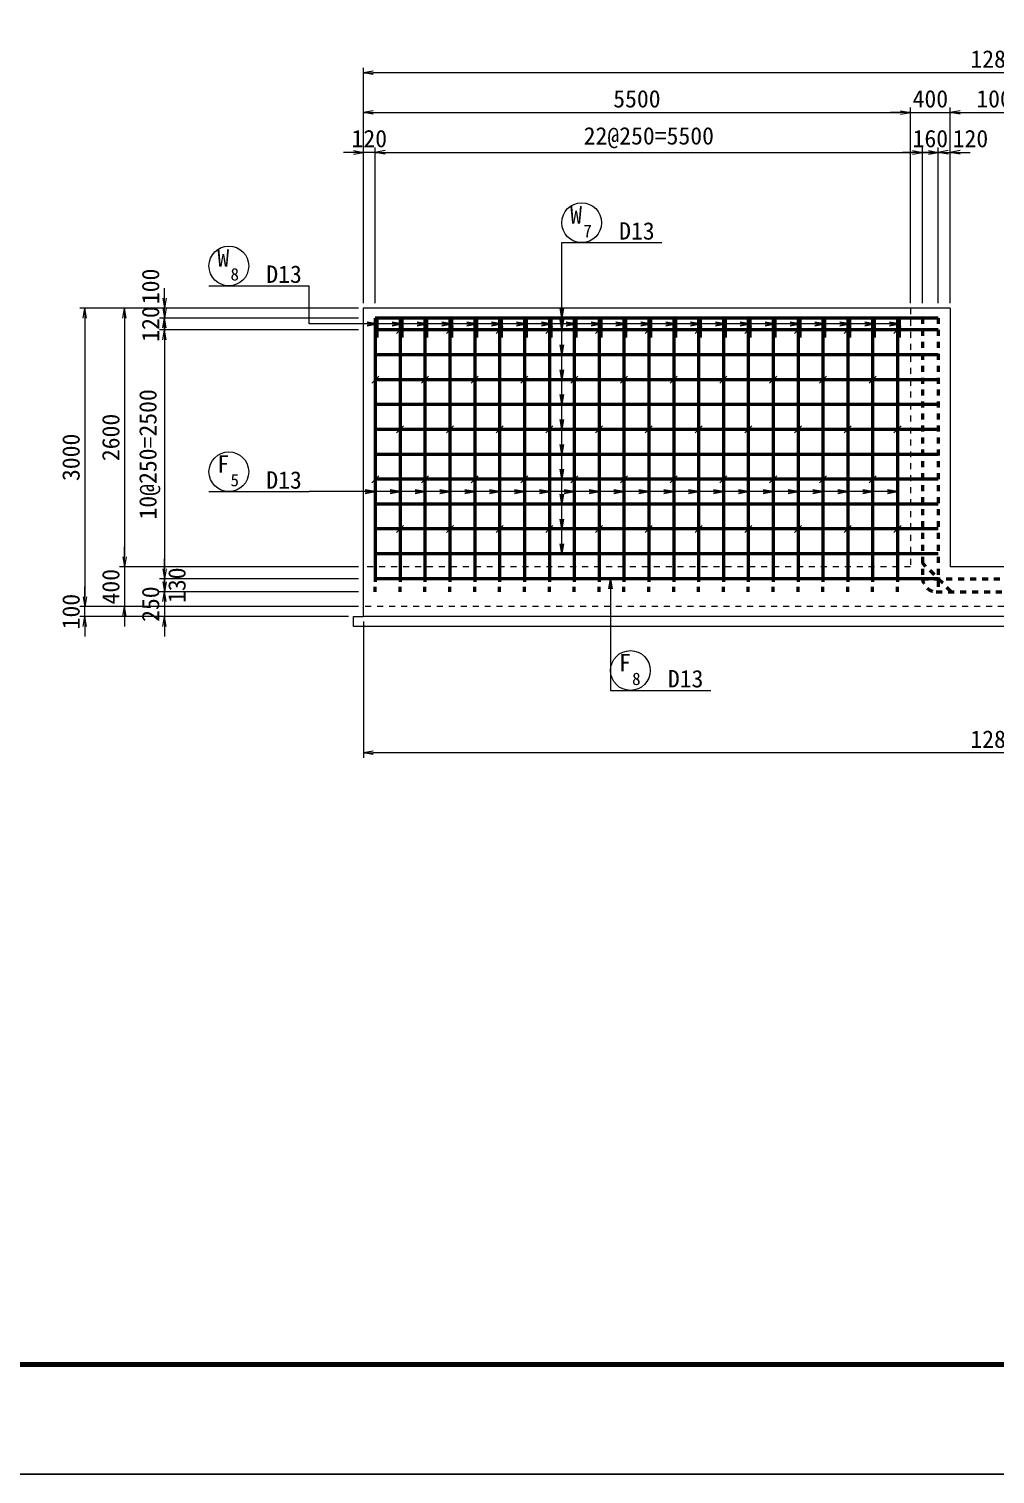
# Model space of a CAD drawing. Header units: millimetres. Extents: x 222124 to 348274, y -62968 to -33268.
# Drawn here: x 279013 to 288726, y -62968 to -48446 of the extents above; entities that cross this region are included whole.
import ezdxf
from ezdxf.enums import TextEntityAlignment as Align

# ---------------------------------------------------------------- set-up
doc = ezdxf.new("R2010")
doc.units = ezdxf.units.MM
doc.header["$LTSCALE"] = 50
doc.header["$PDSIZE"] = 300
doc.linetypes.add('DASHED2', pattern=[0.375, 0.25, -0.125])
doc.linetypes.add('SXF_跳び破線', pattern=[12, 6, -6])
doc.layers.get('Defpoints').update_dxf_attribs({"color": 191})
for name, color, linetype, lineweight in [('D-BGD', 7, 'Continuous', 13), ('D-STR', 1, 'Continuous', 50), ('D-STR-DIM', 7, 'Continuous', 13), ('D-STR-HTXT', 7, 'Continuous', 13), ('D-STR-STR5', 7, 'Continuous', 25), ('D-STR-TXT', 7, 'Continuous', 13), ('D-TTL', 2, 'Continuous', 140)]:
    doc.layers.add(name, color=color, linetype=linetype, lineweight=lineweight)
doc.styles.add('YOKO_GOTHIC', font='MS Gothic.ttf')
doc.dimstyles.new('S50', dxfattribs={"dimscale": 50, "dimtxt": 3.5, "dimasz": 2, "dimexe": 1, "dimexo": 1, "dimgap": 1, "dimtad": 1, "dimdec": 0, "dimzin": 1, "dimdsep": 46, "dimtxsty": 'YOKO_GOTHIC', "dimblk": 'OPEN', "dimcen": 0, "dimclrd": 256, "dimclre": 256, "dimclrt": 256, "dimaunit": 1, "dimadec": 3, "dimazin": 0, "dimtfac": 1, "dimtdec": 0, "dimtix": 1, "dimtmove": 2, "dimatfit": 3, "dimldrblk": 'OPEN', "dimfxl": 1, "dimlwd": -1, "dimlwe": -1, "dimarcsym": 0})

# ---------------------------------------------------------------- blocks, each defined once
blk = doc.blocks.new('_Open')
at = {"color": 0, "linetype": 'ByBlock', "lineweight": -2}
for p, q in [((-1, 0.17), (0, 0)), ((-1, -0.17), (0, 0)), ((0, 0), (-1, 0))]:
    blk.add_line(p, q, dxfattribs=at)
blk = doc.blocks.new('*D1569')
at = {"layer": 'D-STR-DIM', "ltscale": 1500, "transparency": 16777216}
for p, q in [((282325, -51251), (279525, -51251)), ((279575, -51351), (279575, -54151)), ((282325, -54251), (279525, -54251))]:
    blk.add_line(p, q, dxfattribs=at)
at = {"layer": 'Defpoints', "color": 0, "ltscale": 1500, "transparency": 16777216}
for p in [(282375, -51251), (279575, -54251), (282375, -54251)]:
    blk.add_point(p, dxfattribs=at)
at = {"layer": 'D-STR-DIM', "ltscale": 1500, "transparency": 16777216, "xscale": 100, "yscale": 100, "zscale": 100}
for p, rotation in [((279575, -51251), 90), ((279575, -54251), 270)]:
    blk.add_blockref('_Open', p, dxfattribs=dict(at, rotation=rotation))
at = {"layer": 'D-STR-DIM', "ltscale": 1500, "transparency": 16777216, "insert": (279437, -52751), "char_height": 175, "attachment_point": 5, "rotation": 90, "style": 'YOKO_GOTHIC'}
blk.add_mtext('3000', dxfattribs=at)
blk = doc.blocks.new('*D1570')
at = {"layer": 'D-STR-DIM', "ltscale": 1500, "transparency": 16777216}
for p, q in [((282325, -51251), (279925, -51251)), ((279975, -51351), (279975, -53751)), ((282325, -53851), (279925, -53851))]:
    blk.add_line(p, q, dxfattribs=at)
at = {"layer": 'Defpoints', "color": 0, "ltscale": 1500, "transparency": 16777216}
for p in [(282375, -51251), (279975, -53851), (282375, -53851)]:
    blk.add_point(p, dxfattribs=at)
at = {"layer": 'D-STR-DIM', "ltscale": 1500, "transparency": 16777216, "xscale": 100, "yscale": 100, "zscale": 100}
for p, rotation in [((279975, -51251), 90), ((279975, -53851), 270)]:
    blk.add_blockref('_Open', p, dxfattribs=dict(at, rotation=rotation))
at = {"layer": 'D-STR-DIM', "ltscale": 1500, "transparency": 16777216, "insert": (279837, -52551), "char_height": 175, "attachment_point": 5, "rotation": 90, "style": 'YOKO_GOTHIC'}
blk.add_mtext('2600', dxfattribs=at)
blk = doc.blocks.new('*D1571')
at = {"layer": 'D-STR-DIM', "ltscale": 1500, "transparency": 16777216}
for p, q in [((279975, -53751), (279975, -53651)), ((282325, -53851), (279925, -53851)), ((279975, -53851), (279975, -54251)), ((282325, -54251), (279925, -54251)), ((279975, -54351), (279975, -54451))]:
    blk.add_line(p, q, dxfattribs=at)
at = {"layer": 'Defpoints', "color": 0, "ltscale": 1500, "transparency": 16777216}
for p in [(282375, -53851), (279975, -54251), (282375, -54251)]:
    blk.add_point(p, dxfattribs=at)
at = {"layer": 'D-STR-DIM', "ltscale": 1500, "transparency": 16777216, "xscale": 100, "yscale": 100, "zscale": 100}
for p, rotation in [((279975, -53851), 270), ((279975, -54251), 90)]:
    blk.add_blockref('_Open', p, dxfattribs=dict(at, rotation=rotation))
at = {"layer": 'D-STR-DIM', "ltscale": 1500, "transparency": 16777216, "insert": (279837, -54051), "char_height": 175, "attachment_point": 5, "rotation": 90, "style": 'YOKO_GOTHIC'}
blk.add_mtext('400', dxfattribs=at)
blk = doc.blocks.new('*D1572')
at = {"layer": 'D-STR-DIM', "ltscale": 1500, "transparency": 16777216}
for p, q in [((282325, -51471), (280325, -51471)), ((280375, -51571), (280375, -53871)), ((282325, -53971), (280325, -53971))]:
    blk.add_line(p, q, dxfattribs=at)
at = {"layer": 'Defpoints', "color": 0, "ltscale": 1500, "transparency": 16777216}
for p in [(282375, -51471), (280375, -53971), (282375, -53971)]:
    blk.add_point(p, dxfattribs=at)
at = {"layer": 'D-STR-DIM', "ltscale": 1500, "transparency": 16777216, "xscale": 100, "yscale": 100, "zscale": 100}
for p, rotation in [((280375, -51471), 90), ((280375, -53971), 270)]:
    blk.add_blockref('_Open', p, dxfattribs=dict(at, rotation=rotation))
at = {"layer": 'D-STR-DIM', "ltscale": 1500, "transparency": 16777216, "insert": (280228, -52721), "char_height": 175, "attachment_point": 5, "rotation": 90, "style": 'YOKO_GOTHIC'}
blk.add_mtext('10@250=2500', dxfattribs=at)
blk = doc.blocks.new('*D1573')
at = {"layer": 'D-STR-DIM', "ltscale": 1500, "transparency": 16777216}
for p, q in [((280375, -53871), (280375, -53771)), ((282325, -53971), (280325, -53971)), ((280375, -53971), (280375, -54101)), ((282325, -54101), (280325, -54101)), ((280375, -54201), (280375, -54301))]:
    blk.add_line(p, q, dxfattribs=at)
at = {"layer": 'Defpoints', "color": 0, "ltscale": 1500, "transparency": 16777216}
for p in [(282375, -53971), (280375, -54101), (282375, -54101)]:
    blk.add_point(p, dxfattribs=at)
at = {"layer": 'D-STR-DIM', "ltscale": 1500, "transparency": 16777216, "xscale": 100, "yscale": 100, "zscale": 100}
for p, rotation in [((280375, -53971), 270), ((280375, -54101), 90)]:
    blk.add_blockref('_Open', p, dxfattribs=dict(at, rotation=rotation))
at = {"layer": 'D-STR-DIM', "ltscale": 1500, "transparency": 16777216, "insert": (280502, -54036), "char_height": 175, "attachment_point": 5, "rotation": 90, "style": 'YOKO_GOTHIC'}
blk.add_mtext('130', dxfattribs=at)
blk = doc.blocks.new('*D1574')
at = {"layer": 'D-STR-DIM', "ltscale": 1500, "transparency": 16777216}
for p, q in [((280375, -54001), (280375, -53901)), ((282325, -54101), (280325, -54101)), ((280375, -54101), (280375, -54351)), ((282225, -54351), (280325, -54351)), ((280375, -54451), (280375, -54551))]:
    blk.add_line(p, q, dxfattribs=at)
at = {"layer": 'Defpoints', "color": 0, "ltscale": 1500, "transparency": 16777216}
for p in [(282375, -54101), (280375, -54351), (282275, -54351)]:
    blk.add_point(p, dxfattribs=at)
at = {"layer": 'D-STR-DIM', "ltscale": 1500, "transparency": 16777216, "xscale": 100, "yscale": 100, "zscale": 100}
for p, rotation in [((280375, -54101), 270), ((280375, -54351), 90)]:
    blk.add_blockref('_Open', p, dxfattribs=dict(at, rotation=rotation))
at = {"layer": 'D-STR-DIM', "ltscale": 1500, "transparency": 16777216, "insert": (280237, -54226), "char_height": 175, "attachment_point": 5, "rotation": 90, "style": 'YOKO_GOTHIC'}
blk.add_mtext('250', dxfattribs=at)
blk = doc.blocks.new('*D1575')
at = {"layer": 'D-STR-DIM', "ltscale": 1500, "transparency": 16777216}
for p, q in [((280375, -51151), (280375, -51051)), ((282325, -51251), (280325, -51251)), ((280375, -51351), (280375, -51251)), ((282325, -51351), (280325, -51351)), ((280375, -51451), (280375, -51551))]:
    blk.add_line(p, q, dxfattribs=at)
at = {"layer": 'Defpoints', "color": 0, "ltscale": 1500, "transparency": 16777216}
for p in [(280375, -51251), (282375, -51251), (282375, -51351)]:
    blk.add_point(p, dxfattribs=at)
at = {"layer": 'D-STR-DIM', "ltscale": 1500, "transparency": 16777216, "xscale": 100, "yscale": 100, "zscale": 100}
for p, rotation in [((280375, -51251), 270), ((280375, -51351), 90)]:
    blk.add_blockref('_Open', p, dxfattribs=dict(at, rotation=rotation))
at = {"layer": 'D-STR-DIM', "ltscale": 1500, "transparency": 16777216, "insert": (280237, -51033), "char_height": 175, "attachment_point": 5, "rotation": 90, "style": 'YOKO_GOTHIC'}
blk.add_mtext('100', dxfattribs=at)
blk = doc.blocks.new('*D1576')
at = {"layer": 'D-STR-DIM', "ltscale": 1500, "transparency": 16777216}
for p, q in [((279575, -54151), (279575, -54051)), ((282325, -54251), (279525, -54251)), ((279575, -54351), (279575, -54251)), ((282225, -54351), (279525, -54351)), ((279575, -54451), (279575, -54551))]:
    blk.add_line(p, q, dxfattribs=at)
at = {"layer": 'Defpoints', "color": 0, "ltscale": 1500, "transparency": 16777216}
for p in [(279575, -54251), (282375, -54251), (282275, -54351)]:
    blk.add_point(p, dxfattribs=at)
at = {"layer": 'D-STR-DIM', "ltscale": 1500, "transparency": 16777216, "xscale": 100, "yscale": 100, "zscale": 100}
for p, rotation in [((279575, -54251), 270), ((279575, -54351), 90)]:
    blk.add_blockref('_Open', p, dxfattribs=dict(at, rotation=rotation))
at = {"layer": 'D-STR-DIM', "ltscale": 1500, "transparency": 16777216, "insert": (279437, -54301), "char_height": 175, "attachment_point": 5, "rotation": 90, "style": 'YOKO_GOTHIC'}
blk.add_mtext('100', dxfattribs=at)
blk = doc.blocks.new('*D1577')
at = {"layer": 'D-STR-DIM', "ltscale": 1500, "transparency": 16777216}
for p, q in [((280375, -51251), (280375, -51151)), ((282325, -51351), (280325, -51351)), ((280375, -51471), (280375, -51351)), ((282325, -51471), (280325, -51471)), ((280375, -51571), (280375, -51671))]:
    blk.add_line(p, q, dxfattribs=at)
at = {"layer": 'Defpoints', "color": 0, "ltscale": 1500, "transparency": 16777216}
for p in [(280375, -51351), (282375, -51351), (282375, -51471)]:
    blk.add_point(p, dxfattribs=at)
at = {"layer": 'D-STR-DIM', "ltscale": 1500, "transparency": 16777216, "xscale": 100, "yscale": 100, "zscale": 100}
for p, rotation in [((280375, -51351), 270), ((280375, -51471), 90)]:
    blk.add_blockref('_Open', p, dxfattribs=dict(at, rotation=rotation))
at = {"layer": 'D-STR-DIM', "ltscale": 1500, "transparency": 16777216, "insert": (280237, -51411), "char_height": 175, "attachment_point": 5, "rotation": 90, "style": 'YOKO_GOTHIC'}
blk.add_mtext('120', dxfattribs=at)
blk = doc.blocks.new('*D1587')
at = {"layer": 'D-STR-DIM', "ltscale": 1500, "transparency": 16777216}
for p, q in [((282375, -51201), (282375, -48836)), ((295075, -48886), (282475, -48886)), ((295175, -51201), (295175, -48836))]:
    blk.add_line(p, q, dxfattribs=at)
at = {"layer": 'Defpoints', "color": 0, "ltscale": 1500, "transparency": 16777216}
for p in [(282375, -48886), (282375, -51251), (295175, -51251)]:
    blk.add_point(p, dxfattribs=at)
at = {"layer": 'D-STR-DIM', "ltscale": 1500, "transparency": 16777216, "xscale": 100, "yscale": 100, "zscale": 100, "rotation": 180}
blk.add_blockref('_Open', (282375, -48886), dxfattribs=at)
at = {"layer": 'D-STR-DIM', "ltscale": 1500, "transparency": 16777216, "xscale": 100, "yscale": 100, "zscale": 100}
blk.add_blockref('_Open', (295175, -48886), dxfattribs=at)
at = {"layer": 'D-STR-DIM', "ltscale": 1500, "transparency": 16777216, "insert": (288775, -48749), "char_height": 175, "attachment_point": 5, "style": 'YOKO_GOTHIC'}
blk.add_mtext('12800', dxfattribs=at)
blk = doc.blocks.new('*D1590')
at = {"layer": 'D-STR-DIM', "ltscale": 1500, "transparency": 16777216}
for p, q in [((282375, -51201), (282375, -49236)), ((282475, -49286), (287775, -49286)), ((287875, -51201), (287875, -49236))]:
    blk.add_line(p, q, dxfattribs=at)
at = {"layer": 'Defpoints', "color": 0, "ltscale": 1500, "transparency": 16777216}
for p in [(287875, -49286), (282375, -51251), (287875, -51251)]:
    blk.add_point(p, dxfattribs=at)
at = {"layer": 'D-STR-DIM', "ltscale": 1500, "transparency": 16777216, "xscale": 100, "yscale": 100, "zscale": 100, "rotation": 180}
blk.add_blockref('_Open', (282375, -49286), dxfattribs=at)
at = {"layer": 'D-STR-DIM', "ltscale": 1500, "transparency": 16777216, "xscale": 100, "yscale": 100, "zscale": 100}
blk.add_blockref('_Open', (287875, -49286), dxfattribs=at)
at = {"layer": 'D-STR-DIM', "ltscale": 1500, "transparency": 16777216, "insert": (285125, -49149), "char_height": 175, "attachment_point": 5, "style": 'YOKO_GOTHIC'}
blk.add_mtext('5500', dxfattribs=at)
blk = doc.blocks.new('*D1591')
at = {"layer": 'D-STR-DIM', "ltscale": 1500, "transparency": 16777216}
for p, q in [((287775, -49286), (287675, -49286)), ((287875, -51201), (287875, -49236)), ((287875, -49286), (288275, -49286)), ((288275, -51201), (288275, -49236)), ((288375, -49286), (288475, -49286))]:
    blk.add_line(p, q, dxfattribs=at)
at = {"layer": 'Defpoints', "color": 0, "ltscale": 1500, "transparency": 16777216}
for p in [(288275, -49286), (287875, -51251), (288275, -51251)]:
    blk.add_point(p, dxfattribs=at)
at = {"layer": 'D-STR-DIM', "ltscale": 1500, "transparency": 16777216, "xscale": 100, "yscale": 100, "zscale": 100}
blk.add_blockref('_Open', (287875, -49286), dxfattribs=at)
at = {"layer": 'D-STR-DIM', "ltscale": 1500, "transparency": 16777216, "xscale": 100, "yscale": 100, "zscale": 100, "rotation": 180}
blk.add_blockref('_Open', (288275, -49286), dxfattribs=at)
at = {"layer": 'D-STR-DIM', "ltscale": 1500, "transparency": 16777216, "insert": (288075, -49149), "char_height": 175, "attachment_point": 5, "style": 'YOKO_GOTHIC'}
blk.add_mtext('400', dxfattribs=at)
blk = doc.blocks.new('*D1592')
at = {"layer": 'D-STR-DIM', "ltscale": 1500, "transparency": 16777216}
for p, q in [((282495, -51201), (282495, -49636)), ((287995, -51201), (287995, -49636)), ((282595, -49686), (287895, -49686))]:
    blk.add_line(p, q, dxfattribs=at)
at = {"layer": 'Defpoints', "color": 0, "ltscale": 1500, "transparency": 16777216}
for p in [(287995, -49686), (282495, -51251), (287995, -51251)]:
    blk.add_point(p, dxfattribs=at)
at = {"layer": 'D-STR-DIM', "ltscale": 1500, "transparency": 16777216, "xscale": 100, "yscale": 100, "zscale": 100, "rotation": 180}
blk.add_blockref('_Open', (282495, -49686), dxfattribs=at)
at = {"layer": 'D-STR-DIM', "ltscale": 1500, "transparency": 16777216, "xscale": 100, "yscale": 100, "zscale": 100}
blk.add_blockref('_Open', (287995, -49686), dxfattribs=at)
at = {"layer": 'D-STR-DIM', "ltscale": 1500, "transparency": 16777216, "insert": (285245, -49539), "char_height": 175, "attachment_point": 5, "style": 'YOKO_GOTHIC'}
blk.add_mtext('22@250=5500', dxfattribs=at)
blk = doc.blocks.new('*D1593')
at = {"layer": 'D-STR-DIM', "ltscale": 1500, "transparency": 16777216}
for p, q in [((287995, -51201), (287995, -49636)), ((288155, -51201), (288155, -49636)), ((287895, -49686), (287795, -49686)), ((287995, -49686), (288155, -49686)), ((288255, -49686), (288355, -49686))]:
    blk.add_line(p, q, dxfattribs=at)
at = {"layer": 'Defpoints', "color": 0, "ltscale": 1500, "transparency": 16777216}
for p in [(288155, -49686), (287995, -51251), (288155, -51251)]:
    blk.add_point(p, dxfattribs=at)
at = {"layer": 'D-STR-DIM', "ltscale": 1500, "transparency": 16777216, "xscale": 100, "yscale": 100, "zscale": 100}
blk.add_blockref('_Open', (287995, -49686), dxfattribs=at)
at = {"layer": 'D-STR-DIM', "ltscale": 1500, "transparency": 16777216, "xscale": 100, "yscale": 100, "zscale": 100, "rotation": 180}
blk.add_blockref('_Open', (288155, -49686), dxfattribs=at)
at = {"layer": 'D-STR-DIM', "ltscale": 1500, "transparency": 16777216, "insert": (288075, -49549), "char_height": 175, "attachment_point": 5, "style": 'YOKO_GOTHIC'}
blk.add_mtext('160', dxfattribs=at)
blk = doc.blocks.new('*D1594')
at = {"layer": 'D-STR-DIM', "ltscale": 1500, "transparency": 16777216}
for p, q in [((288155, -51201), (288155, -49636)), ((288275, -51201), (288275, -49636)), ((288055, -49686), (287955, -49686)), ((288155, -49686), (288275, -49686)), ((288375, -49686), (288475, -49686))]:
    blk.add_line(p, q, dxfattribs=at)
at = {"layer": 'Defpoints', "color": 0, "ltscale": 1500, "transparency": 16777216}
for p in [(288275, -49686), (288155, -51251), (288275, -51251)]:
    blk.add_point(p, dxfattribs=at)
at = {"layer": 'D-STR-DIM', "ltscale": 1500, "transparency": 16777216, "xscale": 100, "yscale": 100, "zscale": 100}
blk.add_blockref('_Open', (288155, -49686), dxfattribs=at)
at = {"layer": 'D-STR-DIM', "ltscale": 1500, "transparency": 16777216, "xscale": 100, "yscale": 100, "zscale": 100, "rotation": 180}
blk.add_blockref('_Open', (288275, -49686), dxfattribs=at)
at = {"layer": 'D-STR-DIM', "ltscale": 1500, "transparency": 16777216, "insert": (288478, -49549), "char_height": 175, "attachment_point": 5, "style": 'YOKO_GOTHIC'}
blk.add_mtext('120', dxfattribs=at)
blk = doc.blocks.new('*D1595')
at = {"layer": 'D-STR-DIM', "ltscale": 1500, "transparency": 16777216}
for p, q in [((282375, -51201), (282375, -49636)), ((282495, -51201), (282495, -49636)), ((282275, -49686), (282175, -49686)), ((282495, -49686), (282375, -49686)), ((282595, -49686), (282695, -49686))]:
    blk.add_line(p, q, dxfattribs=at)
at = {"layer": 'Defpoints', "color": 0, "ltscale": 1500, "transparency": 16777216}
for p in [(282375, -49686), (282375, -51251), (282495, -51251)]:
    blk.add_point(p, dxfattribs=at)
at = {"layer": 'D-STR-DIM', "ltscale": 1500, "transparency": 16777216, "xscale": 100, "yscale": 100, "zscale": 100}
blk.add_blockref('_Open', (282375, -49686), dxfattribs=at)
at = {"layer": 'D-STR-DIM', "ltscale": 1500, "transparency": 16777216, "xscale": 100, "yscale": 100, "zscale": 100, "rotation": 180}
blk.add_blockref('_Open', (282495, -49686), dxfattribs=at)
at = {"layer": 'D-STR-DIM', "ltscale": 1500, "transparency": 16777216, "insert": (282435, -49549), "char_height": 175, "attachment_point": 5, "style": 'YOKO_GOTHIC'}
blk.add_mtext('120', dxfattribs=at)
blk = doc.blocks.new('*D1596')
at = {"layer": 'D-STR-DIM', "ltscale": 1500, "transparency": 16777216}
for p, q in [((288275, -51201), (288275, -49236)), ((288375, -49286), (289175, -49286)), ((289275, -51201), (289275, -49236))]:
    blk.add_line(p, q, dxfattribs=at)
at = {"layer": 'Defpoints', "color": 0, "ltscale": 1500, "transparency": 16777216}
for p in [(289275, -49286), (288275, -51251), (289275, -51251)]:
    blk.add_point(p, dxfattribs=at)
at = {"layer": 'D-STR-DIM', "ltscale": 1500, "transparency": 16777216, "xscale": 100, "yscale": 100, "zscale": 100, "rotation": 180}
blk.add_blockref('_Open', (288275, -49286), dxfattribs=at)
at = {"layer": 'D-STR-DIM', "ltscale": 1500, "transparency": 16777216, "xscale": 100, "yscale": 100, "zscale": 100}
blk.add_blockref('_Open', (289275, -49286), dxfattribs=at)
at = {"layer": 'D-STR-DIM', "ltscale": 1500, "transparency": 16777216, "insert": (288775, -49149), "char_height": 175, "attachment_point": 5, "style": 'YOKO_GOTHIC'}
blk.add_mtext('1000', dxfattribs=at)
blk = doc.blocks.new('*D1601')
at = {"layer": 'D-STR-DIM', "ltscale": 1500, "transparency": 16777216}
for p, q in [((282375, -54401), (282375, -55771)), ((295175, -54501), (295175, -55771)), ((295075, -55721), (282475, -55721))]:
    blk.add_line(p, q, dxfattribs=at)
at = {"layer": 'Defpoints', "color": 0, "ltscale": 1500, "transparency": 16777216}
for p in [(282375, -54351), (295175, -54451), (282375, -55721)]:
    blk.add_point(p, dxfattribs=at)
at = {"layer": 'D-STR-DIM', "ltscale": 1500, "transparency": 16777216, "xscale": 100, "yscale": 100, "zscale": 100, "rotation": 180}
blk.add_blockref('_Open', (282375, -55721), dxfattribs=at)
at = {"layer": 'D-STR-DIM', "ltscale": 1500, "transparency": 16777216, "xscale": 100, "yscale": 100, "zscale": 100}
blk.add_blockref('_Open', (295175, -55721), dxfattribs=at)
at = {"layer": 'D-STR-DIM', "ltscale": 1500, "transparency": 16777216, "insert": (288775, -55584), "char_height": 175, "attachment_point": 5, "style": 'YOKO_GOTHIC'}
blk.add_mtext('12800', dxfattribs=at)

msp = doc.modelspace()

# ---------------------------------------------------------------- linework, layer by layer
at = {"layer": 'D-BGD', "ltscale": 1500}
for p, q in [((288274.8, -51250.7), (282374.8, -51250.7)), ((282374.8, -51250.7), (282374.8, -54350.7)), ((288274.8, -51250.7), (288274.8, -53850.7)), ((289274.8, -53850.7), (288274.8, -53850.7)), ((295174.8, -54350.7), (282374.8, -54350.7))]:
    msp.add_line(p, q, dxfattribs=at)
at = {"layer": 'D-BGD', "linetype": 'SXF_跳び破線', "ltscale": 0.2}
msp.add_line((295174.8, -54250.7), (282374.8, -54250.7), dxfattribs=at)
msp.add_lwpolyline([(287874.8, -51250.7), (287874.8, -53850.7), (282374.8, -53850.7)], dxfattribs=at)
at = {"layer": 'D-BGD'}
msp.add_lwpolyline([(295174.8, -54350.7), (295274.8, -54350.7), (295274.8, -54450.7), (282274.8, -54450.7), (282274.8, -54350.7), (282374.8, -54350.7)], dxfattribs=at)
at = {"layer": 'D-STR', "ltscale": 0.01}
for p, q in [((282494.8, -51350.7), (282494.8, -54000.7)), ((282744.8, -51350.7), (282744.8, -54000.7)), ((282994.8, -51350.7), (282994.8, -54000.7)), ((283244.8, -51350.7), (283244.8, -54000.7)), ((283494.8, -51350.7), (283494.8, -54000.7)), ((283744.8, -51350.7), (283744.8, -54000.7)), ((283994.8, -51350.7), (283994.8, -54000.7)), ((284244.8, -51350.7), (284244.8, -54000.7)), ((284494.8, -51350.7), (284494.8, -54000.7)), ((284744.8, -51350.7), (284744.8, -54000.7)), ((284994.8, -51350.7), (284994.8, -54000.7)), ((285244.8, -51350.7), (285244.8, -54000.7)), ((285494.8, -51350.7), (285494.8, -54000.7)), ((285744.8, -51350.7), (285744.8, -54000.7)), ((285994.8, -51350.7), (285994.8, -54000.7)), ((286244.8, -51350.7), (286244.8, -54000.7)), ((286494.8, -51350.7), (286494.8, -54000.7)), ((286744.8, -51350.7), (286744.8, -54000.7)), ((286994.8, -51350.7), (286994.8, -54000.7)), ((287244.8, -51350.7), (287244.8, -54000.7)), ((287494.8, -51350.7), (287494.8, -54000.7)), ((287744.8, -51350.7), (287744.8, -54000.7))]:
    msp.add_line(p, q, dxfattribs=at)
at = {"layer": 'D-STR'}
for p, q in [((288154.8, -51350.7), (282494.8, -51350.7)), ((282514.8, -51545.7), (282514.8, -51350.7)), ((282764.8, -51545.7), (282764.8, -51350.7)), ((283014.8, -51545.7), (283014.8, -51350.7)), ((283264.8, -51545.7), (283264.8, -51350.7)), ((283514.8, -51545.7), (283514.8, -51350.7)), ((283764.8, -51545.7), (283764.8, -51350.7)), ((284014.8, -51545.7), (284014.8, -51350.7)), ((284264.8, -51545.7), (284264.8, -51350.7)), ((284514.8, -51545.7), (284514.8, -51350.7)), ((284764.8, -51545.7), (284764.8, -51350.7)), ((285014.8, -51545.7), (285014.8, -51350.7)), ((285264.8, -51545.7), (285264.8, -51350.7)), ((285514.8, -51545.7), (285514.8, -51350.7)), ((285764.8, -51545.7), (285764.8, -51350.7)), ((286014.8, -51545.7), (286014.8, -51350.7)), ((286264.8, -51545.7), (286264.8, -51350.7)), ((286514.8, -51545.7), (286514.8, -51350.7)), ((286764.8, -51545.7), (286764.8, -51350.7)), ((287014.8, -51545.7), (287014.8, -51350.7)), ((287264.8, -51545.7), (287264.8, -51350.7)), ((287514.8, -51545.7), (287514.8, -51350.7)), ((287764.8, -51545.7), (287764.8, -51350.7)), ((288154.8, -51470.7), (282494.8, -51470.7)), ((288154.8, -51720.7), (282494.8, -51720.7)), ((288154.8, -51970.7), (282494.8, -51970.7)), ((288154.8, -52220.7), (282494.8, -52220.7)), ((288154.8, -52470.7), (282494.8, -52470.7)), ((288154.8, -52720.7), (282494.8, -52720.7)), ((288154.8, -52970.7), (282494.8, -52970.7)), ((288154.8, -53220.7), (282494.8, -53220.7)), ((288154.8, -53470.7), (282494.8, -53470.7)), ((288154.8, -53720.7), (282494.8, -53720.7)), ((288154.8, -53970.7), (282494.8, -53970.7))]:
    msp.add_line(p, q, dxfattribs=at)
at = {"layer": 'D-STR', "linetype": 'SXF_跳び破線', "ltscale": 0.2}
for p, q in [((288284.8, -54100.7), (287994.8, -53810.7)), ((282494.8, -54100.7), (282494.8, -54050.7)), ((282744.8, -54100.7), (282744.8, -54050.7)), ((282994.8, -54100.7), (282994.8, -54050.7)), ((283244.8, -54100.7), (283244.8, -54050.7)), ((283494.8, -54100.7), (283494.8, -54050.7)), ((283744.8, -54100.7), (283744.8, -54050.7)), ((283994.8, -54100.7), (283994.8, -54050.7)), ((284244.8, -54100.7), (284244.8, -54050.7)), ((284494.8, -54100.7), (284494.8, -54050.7)), ((284744.8, -54100.7), (284744.8, -54050.7)), ((284994.8, -54100.7), (284994.8, -54050.7)), ((285244.8, -54100.7), (285244.8, -54050.7)), ((285494.8, -54100.7), (285494.8, -54050.7)), ((285744.8, -54100.7), (285744.8, -54050.7)), ((285994.8, -54100.7), (285994.8, -54050.7)), ((286244.8, -54100.7), (286244.8, -54050.7)), ((286494.8, -54100.7), (286494.8, -54050.7)), ((286744.8, -54100.7), (286744.8, -54050.7)), ((286994.8, -54100.7), (286994.8, -54050.7)), ((287244.8, -54100.7), (287244.8, -54050.7)), ((287494.8, -54100.7), (287494.8, -54050.7)), ((287744.8, -54100.7), (287744.8, -54050.7))]:
    msp.add_line(p, q, dxfattribs=at)
msp.add_lwpolyline([(287994.8, -51350.7), (287994.8, -53960.7, 0.4142136), (288134.8, -54100.7), (289414.8, -54100.7, 0.4142136), (289554.8, -53960.7), (289554.8, -51350.7)], format="xyb", dxfattribs=at)
for points in [[(288154.8, -51350.7), (288154.8, -54100.7)], [(287994.8, -53970.7), (289554.8, -53970.7)]]:
    msp.add_lwpolyline(points, dxfattribs=at)
at = {"layer": 'D-STR-HTXT'}
for p, q in [((284369.8, -50592.8), (285376.3, -50592.8)), ((280822.9, -51027.7), (281829.4, -51027.7)), ((281829.4, -51410.7), (281829.4, -51027.7)), ((280822.9, -53095.7), (281829.4, -53095.7)), ((284860, -55092.8), (285866.6, -55092.8))]:
    msp.add_line(p, q, dxfattribs=at)
for centre in [(284569.8, -50392.8), (281022.9, -50827.7), (281022.9, -52895.7), (285060, -54892.8)]:
    msp.add_circle(centre, 200, dxfattribs=at)
at = {"layer": 'D-STR-STR5'}
for p, q in [((282780.1, -51435.4), (282709.4, -51506.1)), ((283280.1, -51435.4), (283209.4, -51506.1)), ((283780.1, -51435.4), (283709.4, -51506.1)), ((284280.1, -51435.4), (284209.4, -51506.1)), ((284780.1, -51435.4), (284709.4, -51506.1)), ((285280.1, -51435.4), (285209.4, -51506.1)), ((285780.1, -51435.4), (285709.4, -51506.1)), ((286280.1, -51435.4), (286209.4, -51506.1)), ((286780.1, -51435.4), (286709.4, -51506.1)), ((287280.1, -51435.4), (287209.4, -51506.1)), ((287780.1, -51435.4), (287709.4, -51506.1)), ((282530.1, -51935.4), (282459.4, -52006.1)), ((283030.1, -51935.4), (282959.4, -52006.1)), ((283530.1, -51935.4), (283459.4, -52006.1)), ((284030.1, -51935.4), (283959.4, -52006.1)), ((284530.1, -51935.4), (284459.4, -52006.1)), ((285030.1, -51935.4), (284959.4, -52006.1)), ((285530.1, -51935.4), (285459.4, -52006.1)), ((286030.1, -51935.4), (285959.4, -52006.1)), ((286530.1, -51935.4), (286459.4, -52006.1)), ((287030.1, -51935.4), (286959.4, -52006.1)), ((287530.1, -51935.4), (287459.4, -52006.1)), ((282780.1, -52435.4), (282709.4, -52506.1)), ((283280.1, -52435.4), (283209.4, -52506.1)), ((283780.1, -52435.4), (283709.4, -52506.1)), ((284280.1, -52435.4), (284209.4, -52506.1)), ((284780.1, -52435.4), (284709.4, -52506.1)), ((285280.1, -52435.4), (285209.4, -52506.1)), ((285780.1, -52435.4), (285709.4, -52506.1)), ((286280.1, -52435.4), (286209.4, -52506.1)), ((286780.1, -52435.4), (286709.4, -52506.1)), ((287280.1, -52435.4), (287209.4, -52506.1)), ((287780.1, -52435.4), (287709.4, -52506.1)), ((282530.1, -52935.4), (282459.4, -53006.1)), ((283030.1, -52935.4), (282959.4, -53006.1)), ((283530.1, -52935.4), (283459.4, -53006.1)), ((284030.1, -52935.4), (283959.4, -53006.1)), ((284530.1, -52935.4), (284459.4, -53006.1)), ((285030.1, -52935.4), (284959.4, -53006.1)), ((285530.1, -52935.4), (285459.4, -53006.1)), ((286030.1, -52935.4), (285959.4, -53006.1)), ((286530.1, -52935.4), (286459.4, -53006.1)), ((287030.1, -52935.4), (286959.4, -53006.1)), ((287530.1, -52935.4), (287459.4, -53006.1)), ((282780.1, -53435.4), (282709.4, -53506.1)), ((283280.1, -53435.4), (283209.4, -53506.1)), ((283780.1, -53435.4), (283709.4, -53506.1)), ((284280.1, -53435.4), (284209.4, -53506.1)), ((284780.1, -53435.4), (284709.4, -53506.1)), ((285280.1, -53435.4), (285209.4, -53506.1)), ((285780.1, -53435.4), (285709.4, -53506.1)), ((286280.1, -53435.4), (286209.4, -53506.1)), ((286780.1, -53435.4), (286709.4, -53506.1)), ((287280.1, -53435.4), (287209.4, -53506.1)), ((287780.1, -53435.4), (287709.4, -53506.1))]:
    msp.add_line(p, q, dxfattribs=at)
at = {"layer": 'D-TTL'}
msp.add_lwpolyline([(265199.2, -34367.9), (265199.2, -61867.9), (305199.2, -61867.9), (305199.2, -34367.9)], close=True, dxfattribs=at)
at = {"layer": 'Defpoints', "color": 1}
msp.add_lwpolyline([(264174.2, -33267.9), (264174.2, -62967.9), (306224.2, -62967.9), (306224.2, -33267.9)], close=True, dxfattribs=at)

# ---------------------------------------------------------------- texts
at = {"layer": 'D-STR-TXT', "style": 'YOKO_GOTHIC'}
for s, height, p in [('W', 175, (284513.5, -50401.1)), ('7', 125, (284629.2, -50538.9)), ('W', 175, (280966.6, -50836)), ('8', 125, (281082.3, -50973.8)), ('F', 175, (280966.6, -52904)), ('5', 125, (281082.3, -53041.8)), ('8', 125, (285119.4, -55038.9))]:
    msp.add_text(s, height=height, dxfattribs=at).set_placement(p, align=Align.CENTER)
for p in [(284946.3, -50562.8), (281399.4, -50997.7), (281399.4, -53065.7), (285436.6, -55062.8)]:
    msp.add_text('D13', height=175, dxfattribs=at).set_placement(p)
at = {"layer": 'D-STR-TXT', "linetype": 'DASHED2', "ltscale": 0.5, "style": 'YOKO_GOTHIC'}
msp.add_text('F', height=175, dxfattribs=at).set_placement((285003.8, -54901.1), align=Align.CENTER)

# ---------------------------------------------------------------- dimensions: what is measured, and where the dimension line sits
at = {"layer": 'D-STR-DIM', "ltscale": 1500}
for base, p1, p2, picture, middle in [((282374.8, -48886.2), (295174.8, -51250.7), (282374.8, -51250.7), '*D1587', (288774.8, -48748.7)), ((289274.8, -49286.2), (288274.8, -51250.7), (289274.8, -51250.7), '*D1596', (288774.8, -49148.7)), ((282374.8, -55721.3), (295174.8, -54450.7), (282374.8, -54350.7), '*D1601', (288774.8, -55583.8))]:
    dim = msp.add_linear_dim(base=base, p1=p1, p2=p2, dimstyle='S50', dxfattribs=at)
    dim.commit()
    dim.dimension.update_dxf_attribs({"geometry": picture, "text_midpoint": middle})
for base, p1, p2, angle, picture, middle in [((287874.8, -49286.2), (282374.8, -51250.7), (287874.8, -51250.7), 180, '*D1590', (285124.8, -49148.7)), ((288274.8, -49286.2), (287874.8, -51250.7), (288274.8, -51250.7), 180, '*D1591', (288074.8, -49148.7)), ((282374.8, -49686.2), (282494.8, -51250.7), (282374.8, -51250.7), 180, '*D1595', (282434.8, -49548.7)), ((288154.8, -49686.2), (287994.8, -51250.7), (288154.8, -51250.7), 180, '*D1593', (288074.8, -49548.7)), ((279574.8, -54250.7), (282374.8, -51250.7), (282374.8, -54250.7), 90, '*D1569', (279437.3, -52750.7)), ((279974.8, -53850.7), (282374.8, -51250.7), (282374.8, -53850.7), 90, '*D1570', (279837.3, -52550.7)), ((280374.8, -51350.7), (282374.8, -51470.7), (282374.8, -51350.7), 90, '*D1577', (280237.3, -51410.7)), ((279974.8, -54250.7), (282374.8, -53850.7), (282374.8, -54250.7), 90, '*D1571', (279837.3, -54050.7)), ((280374.8, -54350.7), (282374.8, -54100.7), (282274.8, -54350.7), 90, '*D1574', (280237.3, -54225.7)), ((279574.8, -54250.7), (282274.8, -54350.7), (282374.8, -54250.7), 90, '*D1576', (279437.3, -54300.7))]:
    dim = msp.add_linear_dim(base=base, p1=p1, p2=p2, angle=angle, dimstyle='S50', dxfattribs=at)
    dim.commit()
    dim.dimension.update_dxf_attribs({"geometry": picture, "text_midpoint": middle})
for base, p1, p2, angle, text, picture, middle in [((287994.8, -49686.2), (282494.8, -51250.7), (287994.8, -51250.7), 180, '22@250=<>', '*D1592', (285244.8, -49539.4)), ((280374.8, -53970.7), (282374.8, -51470.7), (282374.8, -53970.7), 90, '10@250=<>', '*D1572', (280227.9, -52720.7))]:
    dim = msp.add_linear_dim(base=base, p1=p1, p2=p2, angle=angle, text=text, dimstyle='S50', dxfattribs=at)
    dim.commit()
    dim.dimension.update_dxf_attribs({"geometry": picture, "text_midpoint": middle})
for base, p1, p2, angle, picture, middle in [((288274.8, -49686.2), (288154.8, -51250.7), (288274.8, -51250.7), 180, '*D1594', (288478.5, -49548.7)), ((280374.8, -51250.7), (282374.8, -51350.7), (282374.8, -51250.7), 90, '*D1575', (280237.3, -51033.3)), ((280374.8, -54100.7), (282374.8, -53970.7), (282374.8, -54100.7), 90, '*D1573', (280502.3, -54035.7))]:
    dim = msp.add_linear_dim(base=base, p1=p1, p2=p2, angle=angle, dimstyle='S50', dxfattribs=at)
    dim.commit()
    dim.dimension.update_dxf_attribs({"geometry": picture, "text_midpoint": middle, "dimtype": 160})

# ---------------------------------------------------------------- leaders
at = {"layer": 'D-STR-HTXT'}
for points in [[(284369.8, -53720.7), (284369.8, -50592.8)], [(284369.8, -51350.7), (284369.8, -50850.7)], [(284369.8, -51470.7), (284369.8, -50970.7)], [(284369.8, -51720.7), (284369.8, -51220.7)], [(287764.8, -51410.7), (281829.4, -51410.7)], [(282514.8, -51410.7), (282083, -51410.7)], [(282764.8, -51410.7), (282333, -51410.7)], [(283014.8, -51410.7), (282583, -51410.7)], [(283264.8, -51410.7), (282833, -51410.7)], [(283514.8, -51410.7), (283083, -51410.7)], [(283764.8, -51410.7), (283333, -51410.7)], [(284014.8, -51410.7), (283583, -51410.7)], [(284264.8, -51410.7), (283833, -51410.7)], [(284514.8, -51410.7), (284083, -51410.7)], [(284764.8, -51410.7), (284333, -51410.7)], [(285014.8, -51410.7), (284583, -51410.7)], [(285264.8, -51410.7), (284833, -51410.7)], [(285514.8, -51410.7), (285083, -51410.7)], [(285764.8, -51410.7), (285333, -51410.7)], [(286014.8, -51410.7), (285583, -51410.7)], [(286264.8, -51410.7), (285833, -51410.7)], [(286514.8, -51410.7), (286083, -51410.7)], [(286764.8, -51410.7), (286333, -51410.7)], [(287014.8, -51410.7), (286583, -51410.7)], [(287264.8, -51410.7), (286833, -51410.7)], [(287514.8, -51410.7), (287083, -51410.7)], [(284369.8, -51970.7), (284369.8, -51470.7)], [(284369.8, -52220.7), (284369.8, -51720.7)], [(284369.8, -52470.7), (284369.8, -51970.7)], [(284369.8, -52720.7), (284369.8, -52220.7)], [(284369.8, -52970.7), (284369.8, -52470.7)], [(284369.8, -53220.7), (284369.8, -52720.7)], [(284369.8, -53470.7), (284369.8, -52970.7)], [(287744.8, -53095.7), (281829.4, -53095.7)], [(282494.8, -53095.7), (281892.3, -53095.7)], [(282744.8, -53095.7), (282142.3, -53095.7)], [(282994.8, -53095.7), (282392.3, -53095.7)], [(283244.8, -53095.7), (282642.3, -53095.7)], [(283494.8, -53095.7), (282892.3, -53095.7)], [(283744.8, -53095.7), (283142.3, -53095.7)], [(283994.8, -53095.7), (283392.3, -53095.7)], [(284244.8, -53095.7), (283642.3, -53095.7)], [(284494.8, -53095.7), (283892.3, -53095.7)], [(284744.8, -53095.7), (284142.3, -53095.7)], [(284994.8, -53095.7), (284392.3, -53095.7)], [(285244.8, -53095.7), (284642.3, -53095.7)], [(285494.8, -53095.7), (284892.3, -53095.7)], [(285744.8, -53095.7), (285142.3, -53095.7)], [(285994.8, -53095.7), (285392.3, -53095.7)], [(286244.8, -53095.7), (285642.3, -53095.7)], [(286494.8, -53095.7), (285892.3, -53095.7)], [(286744.8, -53095.7), (286142.3, -53095.7)], [(286994.8, -53095.7), (286392.3, -53095.7)], [(287244.8, -53095.7), (286642.3, -53095.7)], [(287494.8, -53095.7), (286892.3, -53095.7)], [(284860, -53970.7), (284860, -55092.8)]]:
    msp.add_leader(points, dimstyle='S50', dxfattribs=at)

doc.saveas('drawing.dxf')
